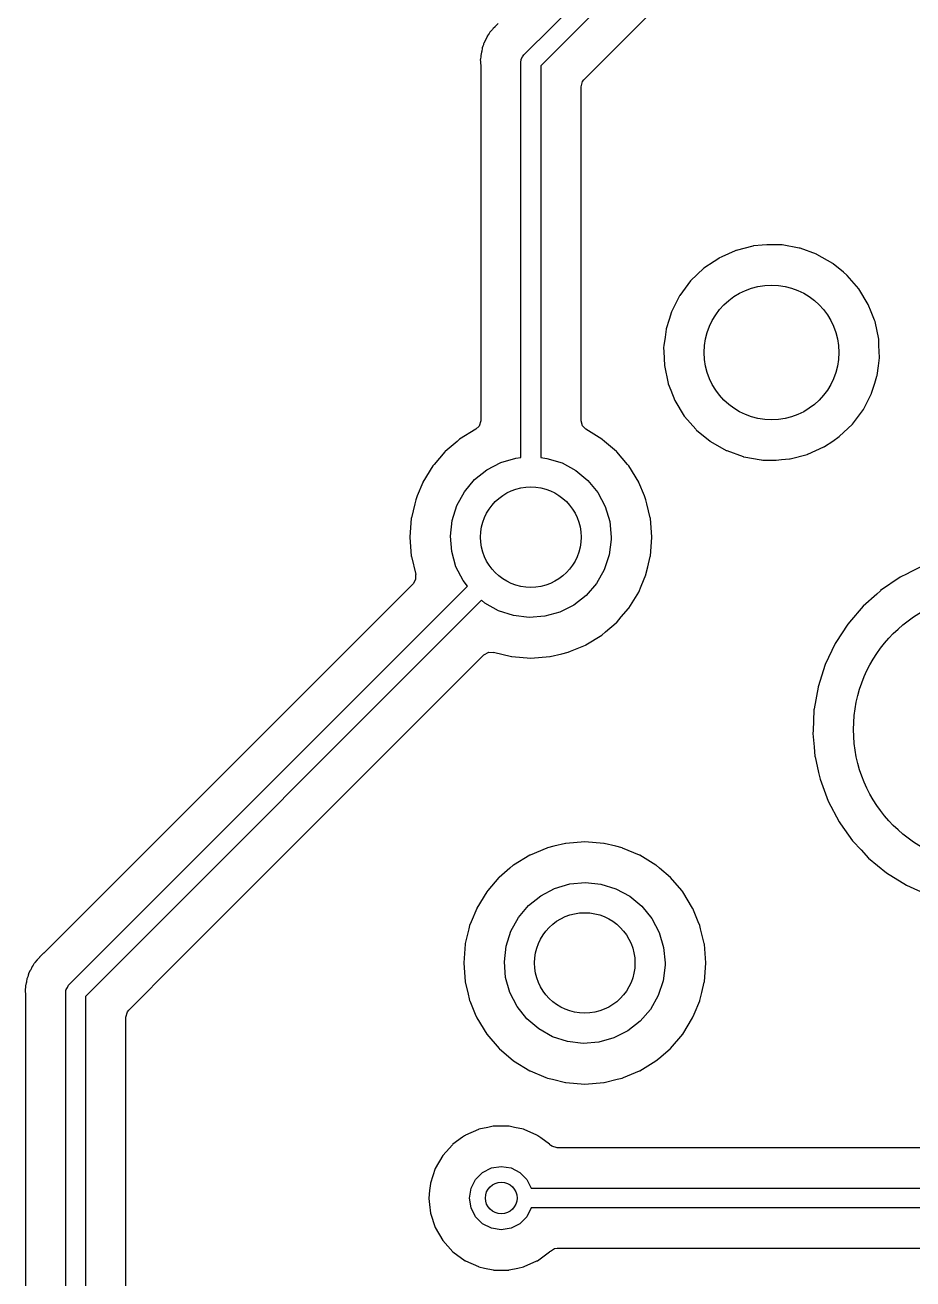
# Model space of a CAD drawing. Extents: x 189 to 319, y -167 to -61.
# Drawn here: x 229.57 to 240.79, y -115.32 to -99.48 of the extents above; entities that cross this region are included whole.
import ezdxf

# ---------------------------------------------------------------- set-up
doc = ezdxf.new("R2010")
doc.units = 0
doc.layers.add('BLACK', color=7, linetype='CONTINUOUS')

msp = doc.modelspace()

# ---------------------------------------------------------------- linework, layer by layer
at = {"layer": 'BLACK', "linetype": 'CONTINUOUS'}
for p, q in [((235.871, -99.857), (245.679, -90.0486)), ((245.858, -90.2228), (236.084, -99.9972)), ((236.63, -100.171), (244.78, -92.0203)), ((235.547, -99.4592), (235.505, -99.5031)), ((235.406, -99.6277), (235.392, -99.661)), ((235.409, -99.6204), (235.406, -99.6277)), ((235.406, -99.6277), (235.406, -99.6277)), ((235.422, -99.6044), (235.409, -99.6204)), ((235.433, -99.5879), (235.422, -99.6044)), ((235.439, -99.5771), (235.433, -99.5879)), ((235.443, -99.5701), (235.439, -99.5771)), ((235.439, -99.5771), (235.439, -99.5771)), ((235.473, -99.5379), (235.443, -99.5701)), ((235.48, -99.5289), (235.473, -99.5379)), ((235.483, -99.5257), (235.48, -99.5289)), ((235.503, -99.5059), (235.483, -99.5257)), ((235.505, -99.5031), (235.503, -99.5059)), ((235.345, -99.7751), (235.339, -99.811)), ((235.346, -99.7673), (235.345, -99.7751)), ((235.345, -99.7751), (235.345, -99.7751)), ((235.354, -99.7487), (235.346, -99.7673)), ((235.36, -99.73), (235.354, -99.7487)), ((235.363, -99.718), (235.36, -99.73)), ((235.365, -99.7104), (235.363, -99.718)), ((235.363, -99.718), (235.363, -99.718)), ((235.387, -99.6716), (235.365, -99.7104)), ((235.392, -99.661), (235.387, -99.6716)), ((235.324, -99.9054), (235.321, -99.9254)), ((235.321, -99.9254), (235.322, -99.9333)), ((235.322, -99.9333), (235.325, -99.9694)), ((235.326, -99.8857), (235.324, -99.9054)), ((235.337, -99.8226), (235.326, -99.8654)), ((235.326, -99.8654), (235.326, -99.8857)), ((235.339, -99.811), (235.337, -99.8226)), ((235.834, -99.9454), (235.837, -99.9234)), ((235.834, -104.946), (235.834, -99.9454)), ((235.837, -99.9188), (235.838, -99.9163)), ((235.837, -99.9234), (235.837, -99.9188)), ((235.838, -99.9163), (235.839, -99.9099)), ((235.839, -99.9099), (235.856, -99.8841)), ((235.856, -99.8841), (235.871, -99.857)), ((235.325, -99.9694), (235.326, -99.9812)), ((235.326, -99.9812), (235.326, -104.48)), ((236.084, -99.9972), (236.084, -104.946)), ((236.593, -100.26), (236.613, -100.192)), ((236.593, -104.48), (236.593, -100.26)), ((236.613, -100.192), (236.63, -100.171)), ((238.765, -102.273), (238.552, -102.329)), ((238.77, -102.272), (238.765, -102.273)), ((238.765, -102.273), (238.765, -102.273)), ((238.775, -102.272), (238.77, -102.272)), ((238.882, -102.263), (238.775, -102.272)), ((238.775, -102.272), (238.775, -102.272)), ((238.942, -102.257), (238.882, -102.263)), ((239.104, -102.257), (238.942, -102.257)), ((239.106, -102.258), (239.104, -102.257)), ((239.111, -102.258), (239.106, -102.258)), ((239.106, -102.258), (239.106, -102.258)), ((239.128, -102.259), (239.111, -102.258)), ((239.132, -102.259), (239.128, -102.259)), ((239.35, -102.299), (239.132, -102.259)), ((239.132, -102.259), (239.132, -102.259)), ((239.355, -102.3), (239.35, -102.299)), ((239.35, -102.299), (239.35, -102.299)), ((239.36, -102.301), (239.355, -102.3)), ((239.567, -102.377), (239.36, -102.301)), ((239.36, -102.301), (239.36, -102.301)), ((238.274, -102.467), (238.145, -102.554)), ((238.332, -102.428), (238.274, -102.467)), ((238.336, -102.425), (238.332, -102.428)), ((238.332, -102.428), (238.332, -102.428)), ((238.371, -102.409), (238.336, -102.425)), ((238.542, -102.332), (238.371, -102.409)), ((238.547, -102.33), (238.542, -102.332)), ((238.542, -102.332), (238.542, -102.332)), ((238.552, -102.329), (238.547, -102.33)), ((238.552, -102.329), (238.552, -102.329)), ((239.572, -102.378), (239.567, -102.377)), ((239.567, -102.377), (239.567, -102.377)), ((239.773, -102.492), (239.572, -102.378)), ((238.145, -102.554), (237.978, -102.713)), ((239.777, -102.496), (239.773, -102.492)), ((239.909, -102.604), (239.777, -102.496)), ((239.777, -102.496), (239.777, -102.496)), ((239.951, -102.639), (239.909, -102.604)), ((239.955, -102.643), (239.951, -102.639)), ((240.015, -102.713), (239.955, -102.643)), ((239.955, -102.643), (239.955, -102.643)), ((237.978, -102.713), (237.84, -102.898)), ((240.102, -102.813), (240.015, -102.713)), ((237.838, -102.903), (237.783, -103.01)), ((237.84, -102.898), (237.838, -102.903)), ((240.222, -103.01), (240.102, -102.813)), ((237.736, -103.104), (237.705, -103.202)), ((237.783, -103.01), (237.736, -103.104)), ((240.259, -103.104), (240.222, -103.01)), ((240.301, -103.209), (240.259, -103.104)), ((237.705, -103.202), (237.669, -103.319)), ((240.307, -103.225), (240.301, -103.209)), ((240.354, -103.451), (240.307, -103.225)), ((237.654, -103.423), (237.64, -103.529)), ((237.668, -103.324), (237.654, -103.423)), ((237.669, -103.319), (237.668, -103.324)), ((237.669, -103.319), (237.669, -103.319)), ((237.64, -103.529), (237.637, -103.553)), ((237.637, -103.553), (237.637, -103.558)), ((237.637, -103.558), (237.639, -103.603)), ((237.637, -103.558), (237.637, -103.558)), ((240.357, -103.529), (240.354, -103.451)), ((240.36, -103.603), (240.357, -103.529)), ((237.639, -103.603), (237.646, -103.783)), ((240.349, -103.785), (240.362, -103.686)), ((240.363, -103.681), (240.36, -103.603)), ((240.362, -103.686), (240.363, -103.681)), ((240.362, -103.686), (240.362, -103.686)), ((237.646, -103.783), (237.693, -104.009)), ((240.331, -103.915), (240.332, -103.91)), ((240.332, -103.91), (240.349, -103.785)), ((237.693, -104.009), (237.695, -104.014)), ((237.695, -104.014), (237.695, -104.014)), ((237.695, -104.014), (237.727, -104.094)), ((240.264, -104.13), (240.303, -104.004)), ((240.303, -104.004), (240.331, -103.915)), ((240.331, -103.915), (240.331, -103.915)), ((237.727, -104.094), (237.778, -104.223)), ((237.778, -104.223), (237.898, -104.421)), ((240.16, -104.336), (240.214, -104.228)), ((240.214, -104.228), (240.262, -104.135)), ((240.262, -104.135), (240.264, -104.13)), ((240.262, -104.135), (240.262, -104.135)), ((240.022, -104.521), (240.16, -104.336)), ((235.326, -104.48), (235.306, -104.548)), ((236.61, -104.543), (236.593, -104.48)), ((236.655, -104.585), (236.61, -104.543)), ((237.898, -104.421), (237.901, -104.425)), ((237.901, -104.425), (238.042, -104.587)), ((239.855, -104.68), (240.022, -104.521)), ((235.265, -104.587), (235.06, -104.713)), ((235.306, -104.548), (235.264, -104.586)), ((235.264, -104.586), (235.265, -104.587)), ((236.653, -104.587), (236.655, -104.585)), ((236.858, -104.713), (236.653, -104.587)), ((238.042, -104.587), (238.049, -104.595)), ((238.049, -104.595), (238.053, -104.598)), ((238.053, -104.598), (238.223, -104.738)), ((239.772, -104.736), (239.855, -104.68)), ((235.027, -104.741), (234.878, -104.869)), ((235.056, -104.716), (235.027, -104.741)), ((235.06, -104.713), (235.056, -104.716)), ((235.056, -104.716), (235.056, -104.716)), ((236.862, -104.716), (236.858, -104.713)), ((236.891, -104.741), (236.862, -104.716)), ((236.862, -104.716), (236.862, -104.716)), ((237.04, -104.869), (236.891, -104.741)), ((238.223, -104.738), (238.223, -104.738)), ((238.223, -104.738), (238.227, -104.741)), ((238.227, -104.741), (238.428, -104.855)), ((238.428, -104.855), (238.433, -104.857)), ((238.433, -104.857), (238.433, -104.857)), ((238.433, -104.857), (238.64, -104.932)), ((239.458, -104.902), (239.659, -104.811)), ((239.659, -104.811), (239.664, -104.809)), ((239.664, -104.809), (239.668, -104.806)), ((239.668, -104.806), (239.772, -104.736)), ((239.668, -104.806), (239.668, -104.806)), ((234.875, -104.872), (234.739, -105.031)), ((234.878, -104.869), (234.875, -104.872)), ((235.403, -105.1), (235.579, -105.008)), ((235.579, -105.008), (235.769, -104.952)), ((235.769, -104.952), (235.834, -104.946)), ((236.084, -104.946), (236.163, -104.955)), ((236.163, -104.955), (236.353, -105.013)), ((236.353, -105.013), (236.527, -105.108)), ((237.044, -104.872), (237.04, -104.869)), ((237.179, -105.031), (237.044, -104.872)), ((238.64, -104.932), (238.64, -104.932)), ((238.64, -104.932), (238.645, -104.934)), ((238.645, -104.934), (238.65, -104.935)), ((238.65, -104.935), (238.65, -104.935)), ((238.65, -104.935), (238.868, -104.974)), ((238.868, -104.974), (238.868, -104.974)), ((238.868, -104.974), (238.872, -104.975)), ((238.872, -104.975), (238.889, -104.976)), ((238.889, -104.976), (238.894, -104.976)), ((238.894, -104.976), (238.894, -104.976)), ((238.894, -104.976), (238.896, -104.976)), ((238.896, -104.976), (239.058, -104.976)), ((239.058, -104.976), (239.125, -104.971)), ((239.125, -104.971), (239.225, -104.962)), ((239.225, -104.962), (239.225, -104.962)), ((239.225, -104.962), (239.23, -104.962)), ((239.23, -104.962), (239.235, -104.96)), ((239.235, -104.96), (239.448, -104.905)), ((239.235, -104.96), (239.235, -104.96)), ((239.448, -104.905), (239.453, -104.904)), ((239.448, -104.905), (239.448, -104.905)), ((239.453, -104.904), (239.458, -104.902)), ((239.458, -104.902), (239.458, -104.902)), ((234.722, -105.051), (234.597, -105.256)), ((234.739, -105.031), (234.722, -105.051)), ((235.248, -105.224), (235.403, -105.1)), ((236.527, -105.108), (236.68, -105.234)), ((237.196, -105.051), (237.179, -105.031)), ((237.322, -105.256), (237.196, -105.051)), ((234.595, -105.26), (234.524, -105.43)), ((234.597, -105.256), (234.595, -105.26)), ((234.595, -105.26), (234.595, -105.26)), ((235.121, -105.376), (235.248, -105.224)), ((236.68, -105.234), (236.805, -105.388)), ((237.324, -105.26), (237.322, -105.256)), ((237.394, -105.43), (237.324, -105.26)), ((237.324, -105.26), (237.324, -105.26)), ((234.505, -105.477), (234.492, -105.531)), ((234.524, -105.43), (234.505, -105.477)), ((235.025, -105.55), (235.121, -105.376)), ((236.805, -105.388), (236.898, -105.563)), ((237.413, -105.477), (237.394, -105.43)), ((237.426, -105.531), (237.413, -105.477)), ((234.492, -105.531), (234.45, -105.706)), ((234.965, -105.739), (235.025, -105.55)), ((236.898, -105.563), (236.956, -105.753)), ((237.468, -105.706), (237.426, -105.531)), ((234.449, -105.711), (234.43, -105.95)), ((234.45, -105.706), (234.449, -105.711)), ((234.45, -105.706), (234.45, -105.706)), ((234.943, -105.936), (234.965, -105.739)), ((236.956, -105.753), (236.975, -105.95)), ((237.469, -105.711), (237.468, -105.706)), ((237.468, -105.706), (237.468, -105.706)), ((237.488, -105.95), (237.469, -105.711)), ((234.43, -105.95), (234.449, -106.189)), ((234.96, -106.133), (234.943, -105.936)), ((236.975, -105.95), (236.975, -105.978)), ((237.469, -106.189), (237.488, -105.95)), ((236.975, -105.978), (236.95, -106.175)), ((234.449, -106.189), (234.45, -106.194)), ((234.45, -106.194), (234.45, -106.194)), ((234.45, -106.194), (234.505, -106.422)), ((235.014, -106.324), (234.96, -106.133)), ((236.95, -106.175), (236.887, -106.363)), ((237.437, -106.324), (237.468, -106.194)), ((237.468, -106.194), (237.469, -106.189)), ((237.468, -106.194), (237.468, -106.194)), ((234.505, -106.422), (234.503, -106.423)), ((234.503, -106.423), (234.504, -106.484)), ((235.105, -106.5), (235.014, -106.324)), ((236.887, -106.363), (236.789, -106.536)), ((237.352, -106.571), (237.412, -106.427)), ((237.412, -106.427), (237.413, -106.422)), ((237.412, -106.427), (237.412, -106.427)), ((237.413, -106.422), (237.437, -106.324)), ((240.713, -106.413), (240.623, -106.458)), ((240.752, -106.393), (240.713, -106.413)), ((240.887, -106.326), (240.752, -106.393)), ((234.472, -106.542), (229.817, -111.196)), ((230.121, -111.611), (235.161, -106.571)), ((234.504, -106.484), (234.472, -106.542)), ((235.161, -106.571), (235.105, -106.5)), ((236.789, -106.536), (236.66, -106.686)), ((237.322, -106.644), (237.352, -106.571)), ((240.623, -106.458), (240.378, -106.624)), ((235.337, -106.748), (230.334, -111.752)), ((235.379, -106.784), (235.337, -106.748)), ((236.66, -106.686), (236.504, -106.808)), ((237.196, -106.849), (237.322, -106.644)), ((240.328, -106.67), (240.158, -106.821)), ((240.375, -106.627), (240.328, -106.67)), ((240.378, -106.624), (240.375, -106.627)), ((240.375, -106.627), (240.375, -106.627)), ((235.552, -106.881), (235.379, -106.784)), ((235.741, -106.942), (235.552, -106.881)), ((236.327, -106.897), (236.136, -106.95)), ((236.504, -106.808), (236.327, -106.897)), ((237.102, -106.959), (237.193, -106.852)), ((237.193, -106.852), (237.196, -106.849)), ((237.193, -106.852), (237.193, -106.852)), ((240.155, -106.824), (239.984, -107.025)), ((240.158, -106.821), (240.155, -106.824)), ((240.155, -106.824), (240.155, -106.824)), ((235.938, -106.966), (235.741, -106.942)), ((236.136, -106.95), (235.938, -106.966)), ((236.904, -107.147), (237.037, -107.034)), ((237.037, -107.034), (237.04, -107.031)), ((237.04, -107.031), (237.102, -106.959)), ((239.964, -107.049), (239.812, -107.282)), ((239.966, -107.045), (239.964, -107.049)), ((239.964, -107.049), (239.964, -107.049)), ((239.984, -107.025), (239.966, -107.045)), ((236.653, -107.312), (236.858, -107.187)), ((236.858, -107.187), (236.904, -107.147)), ((236.432, -107.404), (236.46, -107.392)), ((236.46, -107.392), (236.649, -107.314)), ((236.649, -107.314), (236.653, -107.312)), ((236.649, -107.314), (236.649, -107.314)), ((239.805, -107.293), (239.678, -107.56)), ((239.812, -107.282), (239.805, -107.293)), ((234.378, -108.427), (235.367, -107.437)), ((235.367, -107.437), (235.43, -107.403)), ((235.43, -107.403), (235.486, -107.406)), ((235.486, -107.406), (235.487, -107.404)), ((235.487, -107.404), (235.715, -107.459)), ((235.715, -107.459), (235.715, -107.459)), ((235.715, -107.459), (235.72, -107.46)), ((235.72, -107.46), (235.959, -107.479)), ((235.959, -107.479), (236.198, -107.46)), ((236.198, -107.46), (236.203, -107.459)), ((236.203, -107.459), (236.35, -107.424)), ((236.203, -107.459), (236.203, -107.459)), ((236.35, -107.424), (236.432, -107.404)), ((239.678, -107.56), (239.588, -107.841)), ((239.587, -107.845), (239.538, -108.119)), ((239.588, -107.841), (239.587, -107.845)), ((239.536, -108.136), (239.524, -108.396)), ((239.538, -108.119), (239.536, -108.132)), ((239.536, -108.132), (239.536, -108.136)), ((239.536, -108.136), (239.536, -108.136)), ((231.475, -111.33), (234.378, -108.427)), ((239.524, -108.396), (239.523, -108.427)), ((239.523, -108.427), (239.523, -108.431)), ((239.523, -108.431), (239.538, -108.598)), ((239.523, -108.431), (239.523, -108.431)), ((239.538, -108.598), (239.548, -108.721)), ((239.548, -108.721), (239.549, -108.725)), ((239.549, -108.725), (239.549, -108.725)), ((239.549, -108.725), (239.593, -108.923)), ((239.593, -108.923), (239.613, -109.009)), ((239.613, -109.009), (239.715, -109.286)), ((239.715, -109.286), (239.852, -109.547)), ((239.852, -109.547), (239.871, -109.573)), ((239.871, -109.573), (240.021, -109.785)), ((236.163, -109.878), (235.951, -109.966)), ((236.168, -109.876), (236.163, -109.878)), ((236.163, -109.878), (236.163, -109.878)), ((236.249, -109.856), (236.168, -109.876)), ((236.396, -109.821), (236.249, -109.856)), ((236.401, -109.82), (236.396, -109.821)), ((236.396, -109.821), (236.396, -109.821)), ((236.64, -109.801), (236.401, -109.82)), ((236.88, -109.82), (236.64, -109.801)), ((236.884, -109.821), (236.88, -109.82)), ((237.031, -109.856), (236.884, -109.821)), ((236.884, -109.821), (236.884, -109.821)), ((237.113, -109.876), (237.031, -109.856)), ((237.118, -109.878), (237.113, -109.876)), ((237.33, -109.966), (237.118, -109.878)), ((237.118, -109.878), (237.118, -109.878)), ((240.021, -109.785), (240.021, -109.785)), ((240.021, -109.785), (240.023, -109.788)), ((240.023, -109.788), (240.026, -109.791)), ((240.026, -109.791), (240.026, -109.791)), ((240.026, -109.791), (240.13, -109.902)), ((240.13, -109.902), (240.225, -110.004)), ((235.946, -109.967), (235.742, -110.093)), ((235.951, -109.966), (235.946, -109.967)), ((235.951, -109.966), (235.951, -109.966)), ((237.335, -109.967), (237.33, -109.966)), ((237.33, -109.966), (237.33, -109.966)), ((237.539, -110.093), (237.335, -109.967)), ((240.225, -110.004), (240.453, -110.192)), ((235.695, -110.133), (235.559, -110.249)), ((235.738, -110.096), (235.695, -110.133)), ((235.742, -110.093), (235.738, -110.096)), ((235.738, -110.096), (235.738, -110.096)), ((237.543, -110.096), (237.539, -110.093)), ((237.586, -110.133), (237.543, -110.096)), ((237.543, -110.096), (237.543, -110.096)), ((237.722, -110.249), (237.586, -110.133)), ((240.453, -110.192), (240.704, -110.347)), ((235.556, -110.252), (235.416, -110.416)), ((235.559, -110.249), (235.556, -110.252)), ((236.084, -110.48), (236.26, -110.388)), ((236.26, -110.388), (236.45, -110.332)), ((236.45, -110.332), (236.648, -110.314)), ((236.648, -110.314), (236.845, -110.335)), ((236.845, -110.335), (237.034, -110.393)), ((237.034, -110.393), (237.209, -110.488)), ((237.725, -110.252), (237.722, -110.249)), ((237.865, -110.416), (237.725, -110.252)), ((240.704, -110.347), (240.973, -110.468)), ((235.403, -110.431), (235.278, -110.636)), ((235.416, -110.416), (235.403, -110.431)), ((235.93, -110.604), (236.084, -110.48)), ((237.209, -110.488), (237.361, -110.614)), ((237.878, -110.431), (237.865, -110.416)), ((238.003, -110.636), (237.878, -110.431)), ((235.276, -110.64), (235.206, -110.81)), ((235.278, -110.636), (235.276, -110.64)), ((235.276, -110.64), (235.276, -110.64)), ((235.802, -110.756), (235.93, -110.604)), ((237.361, -110.614), (237.487, -110.768)), ((238.005, -110.64), (238.003, -110.636)), ((238.075, -110.81), (238.005, -110.64)), ((238.005, -110.64), (238.005, -110.64)), ((235.186, -110.857), (235.176, -110.898)), ((235.206, -110.81), (235.186, -110.857)), ((235.707, -110.93), (235.802, -110.756)), ((237.487, -110.768), (237.58, -110.943)), ((238.095, -110.857), (238.075, -110.81)), ((238.104, -110.898), (238.095, -110.857)), ((235.176, -110.898), (235.131, -111.086)), ((235.647, -111.119), (235.707, -110.93)), ((237.58, -110.943), (237.637, -111.133)), ((238.15, -111.086), (238.104, -110.898)), ((229.817, -111.196), (229.809, -111.204)), ((235.13, -111.091), (235.111, -111.33)), ((235.131, -111.086), (235.13, -111.091)), ((235.131, -111.086), (235.131, -111.086)), ((235.625, -111.316), (235.647, -111.119)), ((237.637, -111.133), (237.656, -111.33)), ((238.151, -111.091), (238.15, -111.086)), ((238.15, -111.086), (238.15, -111.086)), ((238.17, -111.33), (238.151, -111.091)), ((229.683, -111.342), (229.672, -111.359)), ((229.689, -111.332), (229.683, -111.342)), ((229.693, -111.325), (229.689, -111.331)), ((229.689, -111.331), (229.689, -111.332)), ((229.723, -111.292), (229.693, -111.325)), ((229.73, -111.283), (229.723, -111.292)), ((229.733, -111.28), (229.73, -111.283)), ((229.753, -111.26), (229.733, -111.28)), ((229.755, -111.258), (229.753, -111.26)), ((229.797, -111.214), (229.755, -111.258)), ((229.802, -111.208), (229.797, -111.214)), ((229.809, -111.204), (229.802, -111.208)), ((230.88, -111.925), (231.475, -111.33)), ((235.111, -111.33), (235.13, -111.569)), ((235.641, -111.513), (235.625, -111.316)), ((237.656, -111.33), (237.656, -111.358)), ((238.151, -111.569), (238.17, -111.33)), ((229.604, -111.503), (229.596, -111.522)), ((229.61, -111.484), (229.604, -111.503)), ((229.613, -111.472), (229.61, -111.484)), ((229.615, -111.465), (229.613, -111.472)), ((229.613, -111.472), (229.613, -111.472)), ((229.637, -111.426), (229.615, -111.465)), ((229.642, -111.415), (229.637, -111.426)), ((229.656, -111.382), (229.642, -111.415)), ((229.659, -111.375), (229.656, -111.382)), ((229.656, -111.382), (229.656, -111.382)), ((229.672, -111.359), (229.659, -111.375)), ((235.696, -111.704), (235.641, -111.513)), ((237.656, -111.358), (237.631, -111.555)), ((229.574, -111.66), (229.571, -111.68)), ((229.576, -111.64), (229.574, -111.66)), ((229.586, -111.581), (229.576, -111.62)), ((229.576, -111.62), (229.576, -111.64)), ((229.587, -111.577), (229.586, -111.581)), ((229.589, -111.565), (229.587, -111.577)), ((229.595, -111.53), (229.589, -111.565)), ((229.596, -111.522), (229.595, -111.53)), ((229.595, -111.53), (229.595, -111.53)), ((230.087, -111.673), (230.088, -111.671)), ((230.087, -111.678), (230.087, -111.673)), ((230.088, -111.671), (230.089, -111.664)), ((230.089, -111.664), (230.106, -111.639)), ((230.106, -111.639), (230.121, -111.611)), ((235.13, -111.569), (235.131, -111.574)), ((235.131, -111.574), (235.131, -111.574)), ((235.131, -111.574), (235.163, -111.705)), ((237.631, -111.555), (237.569, -111.743)), ((238.118, -111.705), (238.15, -111.574)), ((238.15, -111.574), (238.151, -111.569)), ((238.15, -111.574), (238.15, -111.574)), ((229.571, -111.68), (229.572, -111.688)), ((229.572, -111.688), (229.575, -111.724)), ((229.575, -111.724), (229.576, -111.736)), ((229.576, -111.736), (229.576, -119.3)), ((230.084, -111.7), (230.087, -111.678)), ((230.084, -119.766), (230.084, -111.7)), ((230.334, -111.752), (230.334, -119.766)), ((235.163, -111.705), (235.186, -111.803)), ((235.186, -111.803), (235.188, -111.807)), ((235.188, -111.807), (235.188, -111.807)), ((235.188, -111.807), (235.258, -111.977)), ((235.786, -111.88), (235.696, -111.704)), ((237.569, -111.743), (237.471, -111.916)), ((238.023, -111.977), (238.093, -111.807)), ((238.093, -111.807), (238.095, -111.803)), ((238.093, -111.807), (238.093, -111.807)), ((238.095, -111.803), (238.118, -111.705)), ((230.843, -112.014), (230.863, -111.946)), ((230.863, -111.946), (230.88, -111.925)), ((235.258, -111.977), (235.278, -112.024)), ((235.91, -112.036), (235.786, -111.88)), ((237.471, -111.916), (237.341, -112.066)), ((238.003, -112.024), (238.023, -111.977)), ((230.843, -119.3), (230.843, -112.014)), ((235.278, -112.024), (235.403, -112.229)), ((236.061, -112.164), (235.91, -112.036)), ((237.341, -112.066), (237.185, -112.188)), ((237.878, -112.229), (238.003, -112.024)), ((235.403, -112.229), (235.559, -112.411)), ((236.234, -112.261), (236.061, -112.164)), ((236.422, -112.322), (236.234, -112.261)), ((237.008, -112.277), (236.817, -112.331)), ((237.185, -112.188), (237.008, -112.277)), ((237.722, -112.411), (237.878, -112.229)), ((235.559, -112.411), (235.563, -112.415)), ((235.563, -112.415), (235.706, -112.537)), ((236.619, -112.346), (236.422, -112.322)), ((236.817, -112.331), (236.619, -112.346)), ((237.575, -112.537), (237.718, -112.415)), ((237.718, -112.415), (237.722, -112.411)), ((235.706, -112.537), (235.742, -112.567)), ((235.742, -112.567), (235.946, -112.693)), ((237.335, -112.693), (237.539, -112.567)), ((237.539, -112.567), (237.575, -112.537)), ((235.946, -112.693), (235.951, -112.694)), ((235.951, -112.694), (235.951, -112.694)), ((235.951, -112.694), (236.15, -112.777)), ((236.15, -112.777), (236.168, -112.784)), ((237.113, -112.784), (237.13, -112.777)), ((237.13, -112.777), (237.33, -112.694)), ((237.33, -112.694), (237.335, -112.693)), ((237.33, -112.694), (237.33, -112.694)), ((236.168, -112.784), (236.233, -112.8)), ((236.233, -112.8), (236.396, -112.839)), ((236.396, -112.839), (236.396, -112.839)), ((236.396, -112.839), (236.401, -112.84)), ((236.401, -112.84), (236.64, -112.859)), ((236.64, -112.859), (236.88, -112.84)), ((236.88, -112.84), (236.884, -112.839)), ((236.884, -112.839), (237.048, -112.8)), ((236.884, -112.839), (236.884, -112.839)), ((237.048, -112.8), (237.113, -112.784)), ((235.416, -113.407), (235.303, -113.431)), ((235.483, -113.393), (235.416, -113.407)), ((235.49, -113.391), (235.483, -113.393)), ((235.483, -113.393), (235.483, -113.393)), ((235.68, -113.391), (235.49, -113.391)), ((235.687, -113.393), (235.68, -113.391)), ((235.754, -113.407), (235.687, -113.393)), ((235.687, -113.393), (235.687, -113.393)), ((235.867, -113.431), (235.754, -113.407)), ((235.096, -113.532), (234.974, -113.621)), ((235.123, -113.513), (235.096, -113.532)), ((235.128, -113.509), (235.123, -113.513)), ((235.123, -113.513), (235.123, -113.513)), ((235.134, -113.506), (235.128, -113.509)), ((235.297, -113.434), (235.134, -113.506)), ((235.134, -113.506), (235.134, -113.506)), ((235.303, -113.431), (235.297, -113.434)), ((235.297, -113.434), (235.297, -113.434)), ((235.873, -113.434), (235.867, -113.431)), ((236.036, -113.506), (235.873, -113.434)), ((235.873, -113.434), (235.873, -113.434)), ((236.042, -113.509), (236.036, -113.506)), ((236.036, -113.506), (236.036, -113.506)), ((236.047, -113.513), (236.042, -113.509)), ((236.085, -113.54), (236.047, -113.513)), ((236.047, -113.513), (236.047, -113.513)), ((236.196, -113.621), (236.085, -113.54)), ((234.89, -113.714), (234.846, -113.763)), ((234.969, -113.626), (234.89, -113.714)), ((234.974, -113.621), (234.969, -113.626)), ((234.969, -113.626), (234.969, -113.626)), ((236.201, -113.626), (236.196, -113.621)), ((236.206, -113.63), (236.201, -113.626)), ((236.225, -113.646), (236.206, -113.63)), ((236.206, -113.63), (236.206, -113.63)), ((236.293, -113.666), (236.225, -113.646)), ((241.862, -113.666), (236.293, -113.666)), ((234.846, -113.763), (234.75, -113.928)), ((234.75, -113.928), (234.691, -114.11)), ((235.261, -114.065), (235.35, -113.976)), ((235.35, -113.976), (235.461, -113.92)), ((235.461, -113.92), (235.585, -113.9)), ((235.585, -113.9), (235.709, -113.92)), ((235.709, -113.92), (235.82, -113.976)), ((235.82, -113.976), (235.909, -114.065)), ((234.681, -114.206), (234.671, -114.3)), ((234.691, -114.117), (234.681, -114.206)), ((234.691, -114.11), (234.691, -114.117)), ((234.691, -114.117), (234.691, -114.117)), ((235.185, -114.3), (235.205, -114.176)), ((235.205, -114.176), (235.261, -114.065)), ((235.909, -114.065), (235.965, -114.175)), ((235.965, -114.175), (242.19, -114.175)), ((234.671, -114.3), (234.672, -114.307)), ((234.672, -114.307), (234.68, -114.383)), ((235.205, -114.424), (235.185, -114.3)), ((234.68, -114.383), (234.691, -114.49)), ((234.691, -114.49), (234.75, -114.672)), ((235.261, -114.535), (235.205, -114.424)), ((235.965, -114.425), (235.909, -114.535)), ((242.19, -114.425), (235.965, -114.425)), ((234.75, -114.672), (234.846, -114.837)), ((235.35, -114.624), (235.261, -114.535)), ((235.461, -114.68), (235.35, -114.624)), ((235.585, -114.7), (235.461, -114.68)), ((235.709, -114.68), (235.585, -114.7)), ((235.82, -114.624), (235.709, -114.68)), ((235.909, -114.535), (235.82, -114.624)), ((234.846, -114.837), (234.974, -114.979)), ((234.974, -114.979), (235.128, -115.091)), ((236.042, -115.091), (236.196, -114.979)), ((236.196, -114.979), (236.201, -114.974)), ((236.201, -114.974), (236.206, -114.97)), ((236.206, -114.97), (236.207, -114.971)), ((236.207, -114.971), (236.26, -114.938)), ((236.26, -114.938), (236.293, -114.933)), ((236.293, -114.933), (241.862, -114.933)), ((235.128, -115.091), (235.134, -115.094)), ((235.134, -115.094), (235.134, -115.094)), ((235.134, -115.094), (235.297, -115.166)), ((235.873, -115.166), (236.036, -115.094)), ((236.036, -115.094), (236.042, -115.091)), ((236.036, -115.094), (236.036, -115.094)), ((235.297, -115.166), (235.303, -115.169)), ((235.303, -115.169), (235.373, -115.184)), ((235.373, -115.184), (235.483, -115.207)), ((235.483, -115.207), (235.483, -115.207)), ((235.483, -115.207), (235.49, -115.209)), ((235.49, -115.209), (235.68, -115.209)), ((235.68, -115.209), (235.687, -115.207)), ((235.687, -115.207), (235.797, -115.184)), ((235.687, -115.207), (235.687, -115.207)), ((235.797, -115.184), (235.867, -115.169)), ((235.867, -115.169), (235.873, -115.166))]:
    msp.add_line(p, q, dxfattribs=at)
at = {"layer": 'BLACK'}
for centre, radius in [((239, -103.617), 0.8509), ((235.959, -105.95), 0.635), ((241.75, -108.38), 1.7145), ((236.64, -111.33), 0.635), ((235.585, -114.3), 0.2)]:
    msp.add_circle(centre, radius, dxfattribs=at)

doc.saveas('drawing.dxf')
